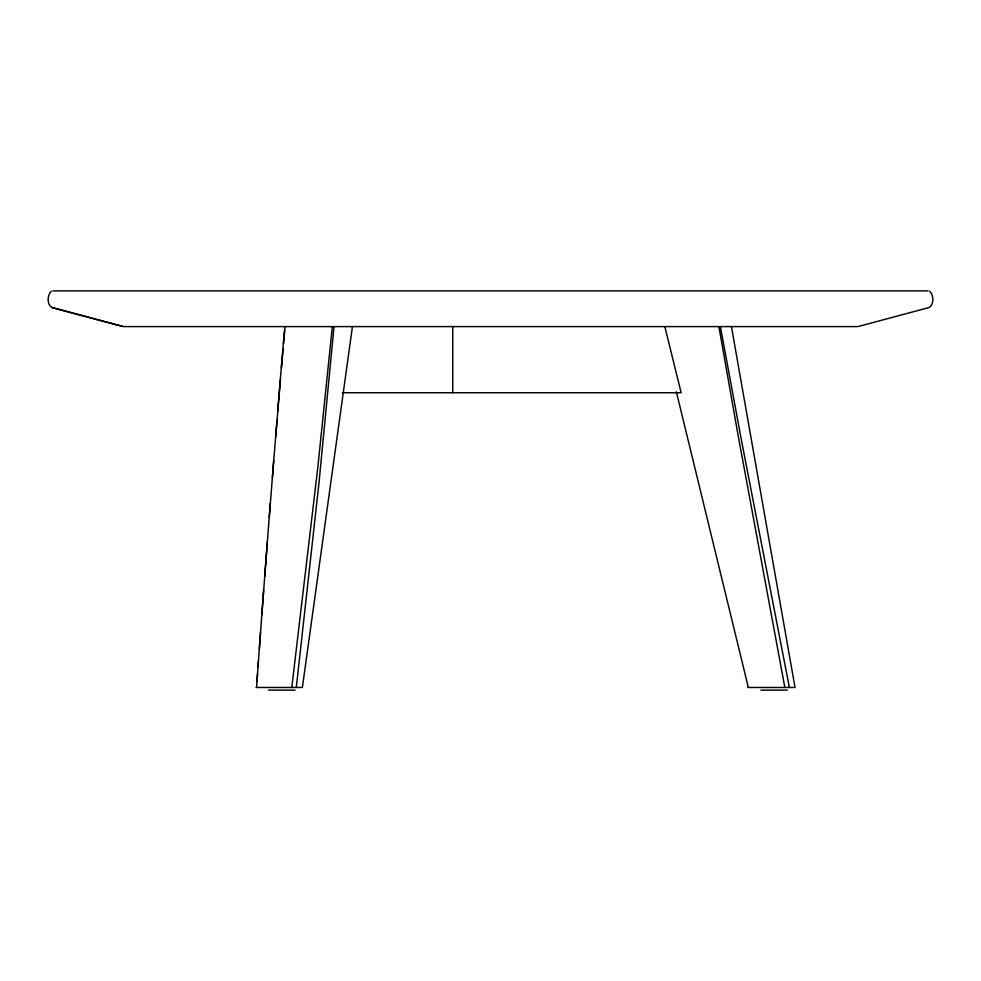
<?xml version="1.0" encoding="UTF-8"?>
<svg xmlns="http://www.w3.org/2000/svg" width="981" height="981" viewBox="0 0 981 981"><rect width="100%" height="100%" fill="white"/><g stroke="black" fill="none" stroke-linecap="round" stroke-linejoin="round"><path stroke-width="1.47" d="M256.544 687.473L257.562 673.371M256.973 681.537L260.517 632.365M258.003 667.068L258.42 661.243M259.327 648.919L263.337 594.228M261.853 614.756L262.798 601.954M263.227 595.749L263.656 589.986M262.798 602.064L266.869 547.606M264.723 576.57L265.9 561.169M266.746 549.139L267.286 542.064M265.692 563.879L270.302 503.192M269.284 517.33L273.674 460.604M272.411 477.821L276.936 420.26M334.018 326.599L319.095 481.904L296.299 687.473M277.684 411.014L279.793 385.545M275.722 436.766L278.923 397.881M281.51 365.079L282.123 357.942M279.732 386.306L281.584 364.307M278.862 398.654L280.468 379.586M283.583 340.848L284.024 335.661M282.05 358.703L283.656 340.027M281.424 368.218L283.055 349.138M284 336.005L285.017 326.599M283.509 343.816L284.674 330.425M332.314 326.599L317.844 467.189L291.798 687.473M352.437 326.599L302.381 687.473L256.115 687.473M51.564 291.161C47.125 294.435 46.781 304.821 51.993 307.544L122.6 326.465M858.4 326.465L929.007 307.544C934.219 304.821 933.875 294.435 929.436 291.161M53.035 290.879L927.965 290.879M857.345 326.599L123.667 326.599L51.993 307.544M342.332 392.743L681.145 392.743L664.836 326.599M747.681 687.473L795.027 687.473L731.434 326.599M268.586 690.121L295.036 690.121M760.876 690.121L787.326 690.121M748.344 687.473L676.35 391.811M789.374 687.473L741.44 440.236L720.385 326.599M784.849 687.473L738.301 436.471L718.877 326.599M452.781 326.599L452.781 392.743"/></g></svg>
